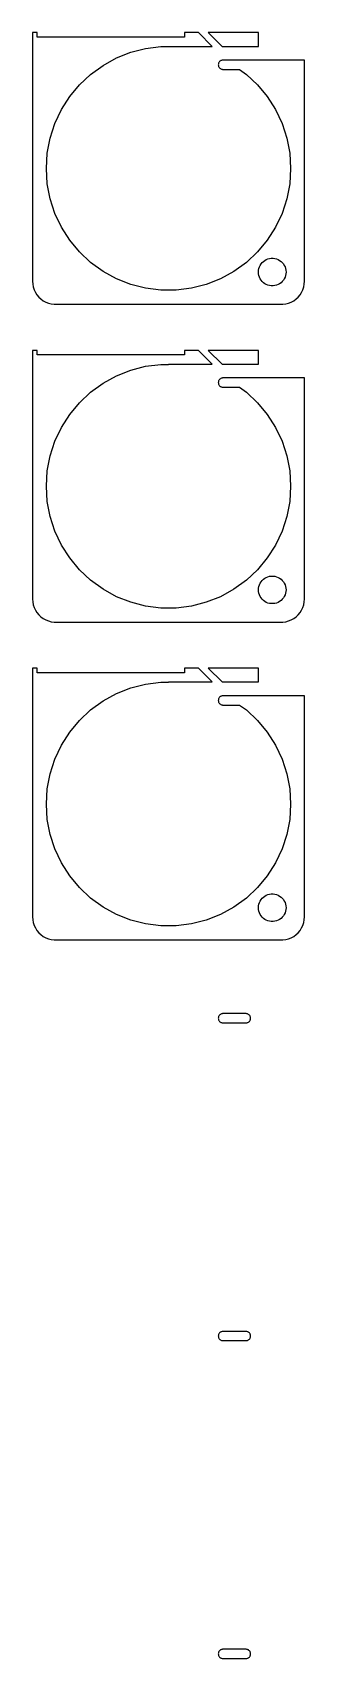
# Model space of a CAD drawing. Header units: metres. Extents: x -30 to 30, y 22 to 374.
import ezdxf

# ---------------------------------------------------------------- set-up
doc = ezdxf.new("R2010")
doc.units = ezdxf.units.M

msp = doc.modelspace()

# ---------------------------------------------------------------- linework, layer by layer
for p, q in [((-28.5, 374.5), (-29.5, 374.5)), ((-29.5, 374.5), (-29.5, 320.5)), ((-28.5, 373.5), (-28.5, 374.5)), ((6.50986, 374.49), (3.5, 374.49)), ((3.5, 374.49), (3.5, 373.5)), ((9.49998, 371.5), (6.50986, 374.49)), ((19.5, 374.49), (8.63118, 374.49)), ((8.63118, 374.49), (11.6213, 371.5)), ((19.5, 371.5), (19.5, 374.49)), ((3.5, 373.5), (-28.5, 373.5)), ((-8.18895, 370.203), (-4.96559, 371.031)), ((-4.96559, 371.031), (-1.66394, 371.448)), ((-1.66394, 371.448), (0, 371.448)), ((0, 371.448), (0, 371.5)), ((0, 371.5), (9.49998, 371.5)), ((11.6213, 371.5), (19.5, 371.5)), ((-16.8917, 365.419), (-14.1994, 367.375)), ((-14.1994, 367.375), (-11.2831, 368.978)), ((-11.2831, 368.978), (-8.18895, 370.203)), ((10.8189, 367.625), (10.811, 367.5)), ((10.811, 367.5), (10.8189, 367.375)), ((10.8424, 367.749), (10.8189, 367.625)), ((10.8189, 367.375), (10.8424, 367.251)), ((10.8812, 367.868), (10.8424, 367.749)), ((10.8424, 367.251), (10.8812, 367.132)), ((10.9347, 367.982), (10.8812, 367.868)), ((10.8812, 367.132), (10.9347, 367.018)), ((11.002, 368.088), (10.9347, 367.982)), ((11.082, 368.185), (11.002, 368.088)), ((11.1736, 368.271), (11.082, 368.185)), ((11.2752, 368.344), (11.1736, 368.271)), ((11.3852, 368.405), (11.2752, 368.344)), ((11.502, 368.451), (11.3852, 368.405)), ((11.6236, 368.482), (11.502, 368.451)), ((11.7482, 368.498), (11.6236, 368.482)), ((12.561, 368.498), (11.7482, 368.498)), ((29.5, 368.5), (12.561, 368.5)), ((12.561, 368.5), (12.561, 368.498)), ((29.5, 320.5), (29.5, 368.5)), ((-19.3177, 363.14), (-16.8917, 365.419)), ((10.9347, 367.018), (11.002, 366.912)), ((11.002, 366.912), (11.082, 366.815)), ((11.082, 366.815), (11.1736, 366.729)), ((11.1736, 366.729), (11.2752, 366.656)), ((11.2752, 366.656), (11.3852, 366.595)), ((11.3852, 366.595), (11.502, 366.549)), ((11.502, 366.549), (11.6236, 366.518)), ((11.6236, 366.518), (11.7482, 366.502)), ((11.7482, 366.502), (15.4006, 366.502)), ((15.4006, 366.502), (16.8917, 365.419)), ((16.8917, 365.419), (19.3177, 363.14)), ((-23.2221, 357.766), (-21.4389, 360.576)), ((-21.4389, 360.576), (-19.3177, 363.14)), ((19.3177, 363.14), (21.4389, 360.576)), ((21.4389, 360.576), (23.2221, 357.766)), ((-24.6391, 354.755), (-23.2221, 357.766)), ((23.2221, 357.766), (24.6391, 354.755)), ((-25.6674, 351.59), (-24.6391, 354.755)), ((24.6391, 354.755), (25.6674, 351.59)), ((-26.291, 348.321), (-25.6674, 351.59)), ((25.6674, 351.59), (26.291, 348.321)), ((-26.5, 345), (-26.291, 348.321)), ((26.291, 348.321), (26.5, 345)), ((-26.291, 341.679), (-26.5, 345)), ((26.5, 345), (26.291, 341.679)), ((-25.6674, 338.41), (-26.291, 341.679)), ((26.291, 341.679), (25.6674, 338.41)), ((-24.6391, 335.245), (-25.6674, 338.41)), ((25.6674, 338.41), (24.6391, 335.245)), ((-23.2221, 332.234), (-24.6391, 335.245)), ((-21.4389, 329.424), (-23.2221, 332.234)), ((23.2221, 332.234), (21.4389, 329.424)), ((24.6391, 335.245), (23.2221, 332.234)), ((-19.3177, 326.86), (-21.4389, 329.424)), ((21.4389, 329.424), (19.3177, 326.86)), ((-16.8917, 324.581), (-19.3177, 326.86)), ((19.3177, 326.86), (16.8917, 324.581)), ((20.3131, 324.554), (20.5877, 324.812)), ((20.5877, 324.812), (20.8925, 325.033)), ((20.8925, 325.033), (21.2227, 325.214)), ((21.2227, 325.214), (21.5729, 325.353)), ((21.5729, 325.353), (21.9379, 325.447)), ((21.9379, 325.447), (22.3116, 325.494)), ((22.3116, 325.494), (22.6884, 325.494)), ((22.6884, 325.494), (23.0621, 325.447)), ((23.0621, 325.447), (23.427, 325.353)), ((23.427, 325.353), (23.7773, 325.214)), ((23.7773, 325.214), (24.1075, 325.033)), ((24.1075, 325.033), (24.4123, 324.812)), ((24.4123, 324.812), (24.6869, 324.554)), ((-14.1994, 322.625), (-16.8917, 324.581)), ((-11.2831, 321.022), (-14.1994, 322.625)), ((14.1994, 322.625), (11.2831, 321.022)), ((16.8917, 324.581), (14.1994, 322.625)), ((19.5, 322.5), (19.5237, 322.876)), ((19.5237, 322.124), (19.5, 322.5)), ((19.5237, 322.876), (19.5942, 323.246)), ((19.5942, 321.754), (19.5237, 322.124)), ((19.5942, 323.246), (19.7107, 323.604)), ((19.7107, 321.396), (19.5942, 321.754)), ((19.7107, 323.604), (19.8711, 323.945)), ((19.8711, 321.055), (19.7107, 321.396)), ((19.8711, 323.945), (20.0729, 324.263)), ((20.0729, 324.263), (20.3131, 324.554)), ((24.6869, 324.554), (24.927, 324.263)), ((24.927, 324.263), (25.1289, 323.945)), ((25.1289, 323.945), (25.2893, 323.604)), ((25.2893, 321.396), (25.1289, 321.055)), ((25.2893, 323.604), (25.4057, 323.246)), ((25.4057, 321.754), (25.2893, 321.396)), ((25.4057, 323.246), (25.4763, 322.876)), ((25.4763, 322.124), (25.4057, 321.754)), ((25.4763, 322.876), (25.5, 322.5)), ((25.5, 322.5), (25.4763, 322.124)), ((-29.5, 320.5), (-29.4606, 319.873)), ((-29.4606, 319.873), (-29.3429, 319.257)), ((-29.3429, 319.257), (-29.1489, 318.659)), ((-29.1489, 318.659), (-28.8815, 318.091)), ((-28.8815, 318.091), (-28.5451, 317.561)), ((-8.18895, 319.797), (-11.2831, 321.022)), ((-4.96559, 318.969), (-8.18895, 319.797)), ((-1.66394, 318.552), (-4.96559, 318.969)), ((1.66394, 318.552), (-1.66394, 318.552)), ((4.96559, 318.969), (1.66394, 318.552)), ((8.18895, 319.797), (4.96559, 318.969)), ((11.2831, 321.022), (8.18895, 319.797)), ((20.0729, 320.737), (19.8711, 321.055)), ((20.3131, 320.446), (20.0729, 320.737)), ((20.5877, 320.188), (20.3131, 320.446)), ((20.8925, 319.967), (20.5877, 320.188)), ((21.2227, 319.786), (20.8925, 319.967)), ((21.5729, 319.647), (21.2227, 319.786)), ((21.9379, 319.553), (21.5729, 319.647)), ((22.3116, 319.506), (21.9379, 319.553)), ((22.6884, 319.506), (22.3116, 319.506)), ((23.0621, 319.553), (22.6884, 319.506)), ((23.427, 319.647), (23.0621, 319.553)), ((23.7773, 319.786), (23.427, 319.647)), ((24.1075, 319.967), (23.7773, 319.786)), ((24.4123, 320.188), (24.1075, 319.967)), ((24.6869, 320.446), (24.4123, 320.188)), ((24.927, 320.737), (24.6869, 320.446)), ((25.1289, 321.055), (24.927, 320.737)), ((28.5451, 317.561), (28.8815, 318.091)), ((28.8815, 318.091), (29.1489, 318.659)), ((29.1489, 318.659), (29.3429, 319.257)), ((29.3429, 319.257), (29.4606, 319.873)), ((29.4606, 319.873), (29.5, 320.5)), ((-28.5451, 317.561), (-28.1448, 317.077)), ((-28.1448, 317.077), (-27.6871, 316.647)), ((-27.6871, 316.647), (-27.1791, 316.278)), ((-27.1791, 316.278), (-26.6289, 315.976)), ((-26.6289, 315.976), (-26.0451, 315.745)), ((-26.0451, 315.745), (-25.4369, 315.589)), ((-25.4369, 315.589), (-24.8139, 315.51)), ((-24.8139, 315.51), (24.8139, 315.51)), ((24.8139, 315.51), (25.4369, 315.589)), ((25.4369, 315.589), (26.0451, 315.745)), ((26.0451, 315.745), (26.6289, 315.976)), ((26.6289, 315.976), (27.1791, 316.278)), ((27.1791, 316.278), (27.6871, 316.647)), ((27.6871, 316.647), (28.1448, 317.077)), ((28.1448, 317.077), (28.5451, 317.561)), ((-28.5, 305.5), (-29.5, 305.5)), ((-29.5, 305.5), (-29.5, 251.5)), ((-28.5, 304.5), (-28.5, 305.5)), ((3.5, 304.5), (-28.5, 304.5)), ((6.50986, 305.49), (3.5, 305.49)), ((3.5, 305.49), (3.5, 304.5)), ((9.49998, 302.5), (6.50986, 305.49)), ((19.5, 305.49), (8.63118, 305.49)), ((8.63118, 305.49), (11.6213, 302.5)), ((19.5, 302.5), (19.5, 305.49)), ((-11.2831, 299.978), (-8.18895, 301.203)), ((-8.18895, 301.203), (-4.96559, 302.031)), ((-4.96559, 302.031), (-1.66394, 302.448)), ((-1.66394, 302.448), (0, 302.448)), ((0, 302.448), (0, 302.5)), ((0, 302.5), (9.49998, 302.5)), ((11.6213, 302.5), (19.5, 302.5)), ((-16.8917, 296.419), (-14.1994, 298.375)), ((-14.1994, 298.375), (-11.2831, 299.978)), ((10.8189, 298.625), (10.811, 298.5)), ((10.811, 298.5), (10.8189, 298.375)), ((10.8424, 298.749), (10.8189, 298.625)), ((10.8189, 298.375), (10.8424, 298.251)), ((10.8812, 298.868), (10.8424, 298.749)), ((10.8424, 298.251), (10.8812, 298.132)), ((10.9347, 298.982), (10.8812, 298.868)), ((10.8812, 298.132), (10.9347, 298.018)), ((11.002, 299.088), (10.9347, 298.982)), ((10.9347, 298.018), (11.002, 297.912)), ((11.082, 299.185), (11.002, 299.088)), ((11.002, 297.912), (11.082, 297.815)), ((11.1736, 299.271), (11.082, 299.185)), ((11.082, 297.815), (11.1736, 297.729)), ((11.2752, 299.344), (11.1736, 299.271)), ((11.1736, 297.729), (11.2752, 297.656)), ((11.3852, 299.405), (11.2752, 299.344)), ((11.2752, 297.656), (11.3852, 297.595)), ((11.502, 299.451), (11.3852, 299.405)), ((11.3852, 297.595), (11.502, 297.549)), ((11.6236, 299.482), (11.502, 299.451)), ((11.502, 297.549), (11.6236, 297.518)), ((11.7482, 299.498), (11.6236, 299.482)), ((11.6236, 297.518), (11.7482, 297.502)), ((12.561, 299.498), (11.7482, 299.498)), ((11.7482, 297.502), (15.4006, 297.502)), ((29.5, 299.5), (12.561, 299.5)), ((12.561, 299.5), (12.561, 299.498)), ((15.4006, 297.502), (16.8917, 296.419)), ((29.5, 251.5), (29.5, 299.5)), ((-21.4389, 291.576), (-19.3177, 294.14)), ((-19.3177, 294.14), (-16.8917, 296.419)), ((16.8917, 296.419), (19.3177, 294.14)), ((19.3177, 294.14), (21.4389, 291.576)), ((-23.2221, 288.766), (-21.4389, 291.576)), ((21.4389, 291.576), (23.2221, 288.766)), ((-24.6391, 285.755), (-23.2221, 288.766)), ((23.2221, 288.766), (24.6391, 285.755)), ((-26.291, 279.321), (-25.6674, 282.59)), ((-25.6674, 282.59), (-24.6391, 285.755)), ((24.6391, 285.755), (25.6674, 282.59)), ((25.6674, 282.59), (26.291, 279.321)), ((-26.5, 276), (-26.291, 279.321)), ((26.291, 279.321), (26.5, 276)), ((-26.291, 272.679), (-26.5, 276)), ((26.5, 276), (26.291, 272.679)), ((-25.6674, 269.41), (-26.291, 272.679)), ((26.291, 272.679), (25.6674, 269.41)), ((-24.6391, 266.245), (-25.6674, 269.41)), ((25.6674, 269.41), (24.6391, 266.245)), ((-23.2221, 263.234), (-24.6391, 266.245)), ((24.6391, 266.245), (23.2221, 263.234)), ((-21.4389, 260.424), (-23.2221, 263.234)), ((23.2221, 263.234), (21.4389, 260.424)), ((-19.3177, 257.86), (-21.4389, 260.424)), ((-16.8917, 255.581), (-19.3177, 257.86)), ((19.3177, 257.86), (16.8917, 255.581)), ((21.4389, 260.424), (19.3177, 257.86)), ((-14.1994, 253.625), (-16.8917, 255.581)), ((16.8917, 255.581), (14.1994, 253.625)), ((19.5237, 253.876), (19.5942, 254.246)), ((19.5942, 254.246), (19.7107, 254.604)), ((19.7107, 254.604), (19.8711, 254.945)), ((19.8711, 254.945), (20.0729, 255.263)), ((20.0729, 255.263), (20.3131, 255.554)), ((20.3131, 255.554), (20.5877, 255.812)), ((20.5877, 255.812), (20.8925, 256.033)), ((20.8925, 256.033), (21.2227, 256.214)), ((21.2227, 256.214), (21.5729, 256.353)), ((21.5729, 256.353), (21.9379, 256.447)), ((21.9379, 256.447), (22.3116, 256.494)), ((22.3116, 256.494), (22.6884, 256.494)), ((22.6884, 256.494), (23.0621, 256.447)), ((23.0621, 256.447), (23.427, 256.353)), ((23.427, 256.353), (23.7773, 256.214)), ((23.7773, 256.214), (24.1075, 256.033)), ((24.1075, 256.033), (24.4123, 255.812)), ((24.4123, 255.812), (24.6869, 255.554)), ((24.6869, 255.554), (24.927, 255.263)), ((24.927, 255.263), (25.1289, 254.945)), ((25.1289, 254.945), (25.2893, 254.604)), ((25.2893, 254.604), (25.4057, 254.246)), ((25.4057, 254.246), (25.4763, 253.876)), ((-29.5, 251.5), (-29.4606, 250.873)), ((-29.4606, 250.873), (-29.3429, 250.257)), ((-11.2831, 252.022), (-14.1994, 253.625)), ((-8.18895, 250.797), (-11.2831, 252.022)), ((-4.96559, 249.969), (-8.18895, 250.797)), ((8.18895, 250.797), (4.96559, 249.969)), ((11.2831, 252.022), (8.18895, 250.797)), ((14.1994, 253.625), (11.2831, 252.022)), ((19.5, 253.5), (19.5237, 253.876)), ((19.5237, 253.124), (19.5, 253.5)), ((19.5942, 252.754), (19.5237, 253.124)), ((19.7107, 252.396), (19.5942, 252.754)), ((19.8711, 252.055), (19.7107, 252.396)), ((20.0729, 251.737), (19.8711, 252.055)), ((20.3131, 251.446), (20.0729, 251.737)), ((20.5877, 251.188), (20.3131, 251.446)), ((20.8925, 250.967), (20.5877, 251.188)), ((21.2227, 250.786), (20.8925, 250.967)), ((21.5729, 250.647), (21.2227, 250.786)), ((21.9379, 250.553), (21.5729, 250.647)), ((23.427, 250.647), (23.0621, 250.553)), ((23.7773, 250.786), (23.427, 250.647)), ((24.1075, 250.967), (23.7773, 250.786)), ((24.4123, 251.188), (24.1075, 250.967)), ((24.6869, 251.446), (24.4123, 251.188)), ((24.927, 251.737), (24.6869, 251.446)), ((25.1289, 252.055), (24.927, 251.737)), ((25.2893, 252.396), (25.1289, 252.055)), ((25.4057, 252.754), (25.2893, 252.396)), ((25.4763, 253.124), (25.4057, 252.754)), ((25.4763, 253.876), (25.5, 253.5)), ((25.5, 253.5), (25.4763, 253.124)), ((29.3429, 250.257), (29.4606, 250.873)), ((29.4606, 250.873), (29.5, 251.5)), ((-29.3429, 250.257), (-29.1489, 249.659)), ((-29.1489, 249.659), (-28.8815, 249.091)), ((-28.8815, 249.091), (-28.5451, 248.561)), ((-28.5451, 248.561), (-28.1448, 248.077)), ((-28.1448, 248.077), (-27.6871, 247.647)), ((-27.6871, 247.647), (-27.1791, 247.278)), ((-27.1791, 247.278), (-26.6289, 246.976)), ((-1.66394, 249.552), (-4.96559, 249.969)), ((1.66394, 249.552), (-1.66394, 249.552)), ((4.96559, 249.969), (1.66394, 249.552)), ((22.3116, 250.506), (21.9379, 250.553)), ((22.6884, 250.506), (22.3116, 250.506)), ((23.0621, 250.553), (22.6884, 250.506)), ((26.6289, 246.976), (27.1791, 247.278)), ((27.1791, 247.278), (27.6871, 247.647)), ((27.6871, 247.647), (28.1448, 248.077)), ((28.1448, 248.077), (28.5451, 248.561)), ((28.5451, 248.561), (28.8815, 249.091)), ((28.8815, 249.091), (29.1489, 249.659)), ((29.1489, 249.659), (29.3429, 250.257)), ((-26.6289, 246.976), (-26.0451, 246.745)), ((-26.0451, 246.745), (-25.4369, 246.589)), ((-25.4369, 246.589), (-24.8139, 246.51)), ((-24.8139, 246.51), (24.8139, 246.51)), ((24.8139, 246.51), (25.4369, 246.589)), ((25.4369, 246.589), (26.0451, 246.745)), ((26.0451, 246.745), (26.6289, 246.976)), ((-28.5, 236.5), (-29.5, 236.5)), ((-29.5, 236.5), (-29.5, 182.5)), ((-28.5, 235.5), (-28.5, 236.5)), ((3.5, 235.5), (-28.5, 235.5)), ((-8.18895, 232.203), (-4.96559, 233.031)), ((-4.96559, 233.031), (-1.66394, 233.448)), ((-1.66394, 233.448), (0, 233.448)), ((0, 233.448), (0, 233.5)), ((0, 233.5), (9.49998, 233.5)), ((6.50986, 236.49), (3.5, 236.49)), ((3.5, 236.49), (3.5, 235.5)), ((9.49998, 233.5), (6.50986, 236.49)), ((19.5, 236.49), (8.63118, 236.49)), ((8.63118, 236.49), (11.6213, 233.5)), ((11.6213, 233.5), (19.5, 233.5)), ((19.5, 233.5), (19.5, 236.49)), ((-14.1994, 229.375), (-11.2831, 230.978)), ((-11.2831, 230.978), (-8.18895, 232.203)), ((10.8189, 229.625), (10.811, 229.5)), ((10.811, 229.5), (10.8189, 229.375)), ((10.8424, 229.749), (10.8189, 229.625)), ((10.8812, 229.868), (10.8424, 229.749)), ((10.9347, 229.982), (10.8812, 229.868)), ((11.002, 230.088), (10.9347, 229.982)), ((11.082, 230.185), (11.002, 230.088)), ((11.1736, 230.271), (11.082, 230.185)), ((11.2752, 230.344), (11.1736, 230.271)), ((11.3852, 230.405), (11.2752, 230.344)), ((11.502, 230.451), (11.3852, 230.405)), ((11.6236, 230.482), (11.502, 230.451)), ((11.7482, 230.498), (11.6236, 230.482)), ((12.561, 230.498), (11.7482, 230.498)), ((29.5, 230.5), (12.561, 230.5)), ((12.561, 230.5), (12.561, 230.498)), ((29.5, 182.5), (29.5, 230.5)), ((-19.3177, 225.14), (-16.8917, 227.419)), ((-16.8917, 227.419), (-14.1994, 229.375)), ((10.8189, 229.375), (10.8424, 229.251)), ((10.8424, 229.251), (10.8812, 229.132)), ((10.8812, 229.132), (10.9347, 229.018)), ((10.9347, 229.018), (11.002, 228.912)), ((11.002, 228.912), (11.082, 228.815)), ((11.082, 228.815), (11.1736, 228.729)), ((11.1736, 228.729), (11.2752, 228.656)), ((11.2752, 228.656), (11.3852, 228.595)), ((11.3852, 228.595), (11.502, 228.549)), ((11.502, 228.549), (11.6236, 228.518)), ((11.6236, 228.518), (11.7482, 228.502)), ((11.7482, 228.502), (15.4006, 228.502)), ((15.4006, 228.502), (16.8917, 227.419)), ((16.8917, 227.419), (19.3177, 225.14)), ((-23.2221, 219.766), (-21.4389, 222.576)), ((-21.4389, 222.576), (-19.3177, 225.14)), ((19.3177, 225.14), (21.4389, 222.576)), ((21.4389, 222.576), (23.2221, 219.766)), ((-24.6391, 216.755), (-23.2221, 219.766)), ((23.2221, 219.766), (24.6391, 216.755)), ((-25.6674, 213.59), (-24.6391, 216.755)), ((24.6391, 216.755), (25.6674, 213.59)), ((-26.291, 210.321), (-25.6674, 213.59)), ((25.6674, 213.59), (26.291, 210.321)), ((-26.5, 207), (-26.291, 210.321)), ((26.291, 210.321), (26.5, 207)), ((-26.291, 203.679), (-26.5, 207)), ((26.5, 207), (26.291, 203.679)), ((-25.6674, 200.41), (-26.291, 203.679)), ((26.291, 203.679), (25.6674, 200.41)), ((-24.6391, 197.245), (-25.6674, 200.41)), ((25.6674, 200.41), (24.6391, 197.245)), ((-23.2221, 194.234), (-24.6391, 197.245)), ((-21.4389, 191.424), (-23.2221, 194.234)), ((23.2221, 194.234), (21.4389, 191.424)), ((24.6391, 197.245), (23.2221, 194.234)), ((-19.3177, 188.86), (-21.4389, 191.424)), ((21.4389, 191.424), (19.3177, 188.86)), ((-16.8917, 186.581), (-19.3177, 188.86)), ((19.3177, 188.86), (16.8917, 186.581)), ((20.8925, 187.033), (21.2227, 187.214)), ((21.2227, 187.214), (21.5729, 187.353)), ((21.5729, 187.353), (21.9379, 187.447)), ((21.9379, 187.447), (22.3116, 187.494)), ((22.3116, 187.494), (22.6884, 187.494)), ((22.6884, 187.494), (23.0621, 187.447)), ((23.0621, 187.447), (23.427, 187.353)), ((23.427, 187.353), (23.7773, 187.214)), ((23.7773, 187.214), (24.1075, 187.033)), ((-14.1994, 184.625), (-16.8917, 186.581)), ((-11.2831, 183.022), (-14.1994, 184.625)), ((14.1994, 184.625), (11.2831, 183.022)), ((16.8917, 186.581), (14.1994, 184.625)), ((19.5, 184.5), (19.5237, 184.876)), ((19.5237, 184.124), (19.5, 184.5)), ((19.5237, 184.876), (19.5942, 185.246)), ((19.5942, 183.754), (19.5237, 184.124)), ((19.5942, 185.246), (19.7107, 185.604)), ((19.7107, 183.396), (19.5942, 183.754)), ((19.7107, 185.604), (19.8711, 185.945)), ((19.8711, 185.945), (20.0729, 186.263)), ((20.0729, 186.263), (20.3131, 186.554)), ((20.3131, 186.554), (20.5877, 186.812)), ((20.5877, 186.812), (20.8925, 187.033)), ((24.1075, 187.033), (24.4123, 186.812)), ((24.4123, 186.812), (24.6869, 186.554)), ((24.6869, 186.554), (24.927, 186.263)), ((24.927, 186.263), (25.1289, 185.945)), ((25.1289, 185.945), (25.2893, 185.604)), ((25.2893, 185.604), (25.4057, 185.246)), ((25.4057, 183.754), (25.2893, 183.396)), ((25.4057, 185.246), (25.4763, 184.876)), ((25.4763, 184.124), (25.4057, 183.754)), ((25.4763, 184.876), (25.5, 184.5)), ((25.5, 184.5), (25.4763, 184.124)), ((-29.5, 182.5), (-29.4606, 181.873)), ((-29.4606, 181.873), (-29.3429, 181.257)), ((-29.3429, 181.257), (-29.1489, 180.659)), ((-29.1489, 180.659), (-28.8815, 180.091)), ((-28.8815, 180.091), (-28.5451, 179.561)), ((-8.18895, 181.797), (-11.2831, 183.022)), ((-4.96559, 180.969), (-8.18895, 181.797)), ((-1.66394, 180.552), (-4.96559, 180.969)), ((1.66394, 180.552), (-1.66394, 180.552)), ((4.96559, 180.969), (1.66394, 180.552)), ((8.18895, 181.797), (4.96559, 180.969)), ((11.2831, 183.022), (8.18895, 181.797)), ((19.8711, 183.055), (19.7107, 183.396)), ((20.0729, 182.737), (19.8711, 183.055)), ((20.3131, 182.446), (20.0729, 182.737)), ((20.5877, 182.188), (20.3131, 182.446)), ((20.8925, 181.967), (20.5877, 182.188)), ((21.2227, 181.786), (20.8925, 181.967)), ((21.5729, 181.647), (21.2227, 181.786)), ((21.9379, 181.553), (21.5729, 181.647)), ((22.3116, 181.506), (21.9379, 181.553)), ((22.6884, 181.506), (22.3116, 181.506)), ((23.0621, 181.553), (22.6884, 181.506)), ((23.427, 181.647), (23.0621, 181.553)), ((23.7773, 181.786), (23.427, 181.647)), ((24.1075, 181.967), (23.7773, 181.786)), ((24.4123, 182.188), (24.1075, 181.967)), ((24.6869, 182.446), (24.4123, 182.188)), ((24.927, 182.737), (24.6869, 182.446)), ((25.1289, 183.055), (24.927, 182.737)), ((25.2893, 183.396), (25.1289, 183.055)), ((28.5451, 179.561), (28.8815, 180.091)), ((28.8815, 180.091), (29.1489, 180.659)), ((29.1489, 180.659), (29.3429, 181.257)), ((29.3429, 181.257), (29.4606, 181.873)), ((29.4606, 181.873), (29.5, 182.5)), ((-28.5451, 179.561), (-28.1448, 179.077)), ((-28.1448, 179.077), (-27.6871, 178.647)), ((-27.6871, 178.647), (-27.1791, 178.278)), ((-27.1791, 178.278), (-26.6289, 177.976)), ((-26.6289, 177.976), (-26.0451, 177.745)), ((-26.0451, 177.745), (-25.4369, 177.589)), ((-25.4369, 177.589), (-24.8139, 177.51)), ((-24.8139, 177.51), (24.8139, 177.51)), ((24.8139, 177.51), (25.4369, 177.589)), ((25.4369, 177.589), (26.0451, 177.745)), ((26.0451, 177.745), (26.6289, 177.976)), ((26.6289, 177.976), (27.1791, 178.278)), ((27.1791, 178.278), (27.6871, 178.647)), ((27.6871, 178.647), (28.1448, 179.077)), ((28.1448, 179.077), (28.5451, 179.561)), ((10.8189, 160.625), (10.811, 160.5)), ((10.811, 160.5), (10.8189, 160.375)), ((10.8424, 160.749), (10.8189, 160.625)), ((10.8189, 160.375), (10.8424, 160.251)), ((10.8812, 160.868), (10.8424, 160.749)), ((10.8424, 160.251), (10.8812, 160.132)), ((10.9347, 160.982), (10.8812, 160.868)), ((10.8812, 160.132), (10.9347, 160.018)), ((11.002, 161.088), (10.9347, 160.982)), ((10.9347, 160.018), (11.002, 159.912)), ((11.082, 161.185), (11.002, 161.088)), ((11.002, 159.912), (11.082, 159.815)), ((11.1736, 161.271), (11.082, 161.185)), ((11.082, 159.815), (11.1736, 159.729)), ((11.2752, 161.344), (11.1736, 161.271)), ((11.1736, 159.729), (11.2752, 159.656)), ((11.3852, 161.405), (11.2752, 161.344)), ((11.2752, 159.656), (11.3852, 159.595)), ((11.502, 161.451), (11.3852, 161.405)), ((11.3852, 159.595), (11.502, 159.549)), ((11.6236, 161.482), (11.502, 161.451)), ((11.502, 159.549), (11.6236, 159.518)), ((11.7482, 161.498), (11.6236, 161.482)), ((11.6236, 159.518), (11.7482, 159.502)), ((16.8738, 161.498), (11.7482, 161.498)), ((11.7482, 159.502), (16.8738, 159.502)), ((16.9984, 161.482), (16.8738, 161.498)), ((16.8738, 159.502), (16.9984, 159.518)), ((17.12, 161.451), (16.9984, 161.482)), ((16.9984, 159.518), (17.12, 159.549)), ((17.2368, 161.405), (17.12, 161.451)), ((17.12, 159.549), (17.2368, 159.595)), ((17.3468, 161.344), (17.2368, 161.405)), ((17.2368, 159.595), (17.3468, 159.656)), ((17.4484, 161.271), (17.3468, 161.344)), ((17.3468, 159.656), (17.4484, 159.729)), ((17.54, 161.185), (17.4484, 161.271)), ((17.4484, 159.729), (17.54, 159.815)), ((17.62, 161.088), (17.54, 161.185)), ((17.54, 159.815), (17.62, 159.912)), ((17.6873, 160.982), (17.62, 161.088)), ((17.62, 159.912), (17.6873, 160.018)), ((17.7408, 160.868), (17.6873, 160.982)), ((17.6873, 160.018), (17.7408, 160.132)), ((17.7796, 160.749), (17.7408, 160.868)), ((17.7408, 160.132), (17.7796, 160.251)), ((17.8031, 160.625), (17.7796, 160.749)), ((17.7796, 160.251), (17.8031, 160.375)), ((17.811, 160.5), (17.8031, 160.625)), ((17.8031, 160.375), (17.811, 160.5)), ((10.8812, 91.8681), (10.8424, 91.7487)), ((10.9347, 91.9818), (10.8812, 91.8681)), ((11.002, 92.0878), (10.9347, 91.9818)), ((11.082, 92.1845), (11.002, 92.0878)), ((11.1736, 92.2705), (11.082, 92.1845)), ((11.2752, 92.3443), (11.1736, 92.2705)), ((11.3852, 92.4048), (11.2752, 92.3443)), ((11.502, 92.451), (11.3852, 92.4048)), ((11.6236, 92.4823), (11.502, 92.451)), ((11.7482, 92.498), (11.6236, 92.4823)), ((16.8738, 92.498), (11.7482, 92.498)), ((16.9984, 92.4823), (16.8738, 92.498)), ((17.12, 92.451), (16.9984, 92.4823)), ((17.2368, 92.4048), (17.12, 92.451)), ((17.3468, 92.3443), (17.2368, 92.4048)), ((17.4484, 92.2705), (17.3468, 92.3443)), ((17.54, 92.1845), (17.4484, 92.2705)), ((17.62, 92.0878), (17.54, 92.1845)), ((17.6873, 91.9818), (17.62, 92.0878)), ((17.7408, 91.8681), (17.6873, 91.9818)), ((17.7796, 91.7487), (17.7408, 91.8681)), ((10.8189, 91.6253), (10.811, 91.5)), ((10.811, 91.5), (10.8189, 91.3747)), ((10.8424, 91.7487), (10.8189, 91.6253)), ((10.8189, 91.3747), (10.8424, 91.2513)), ((10.8424, 91.2513), (10.8812, 91.1319)), ((10.8812, 91.1319), (10.9347, 91.0182)), ((10.9347, 91.0182), (11.002, 90.9122)), ((11.002, 90.9122), (11.082, 90.8154)), ((11.082, 90.8154), (11.1736, 90.7295)), ((11.1736, 90.7295), (11.2752, 90.6557)), ((11.2752, 90.6557), (11.3852, 90.5952)), ((11.3852, 90.5952), (11.502, 90.5489)), ((11.502, 90.5489), (11.6236, 90.5177)), ((11.6236, 90.5177), (11.7482, 90.502)), ((11.7482, 90.502), (16.8738, 90.502)), ((16.8738, 90.502), (16.9984, 90.5177)), ((16.9984, 90.5177), (17.12, 90.5489)), ((17.12, 90.5489), (17.2368, 90.5952)), ((17.2368, 90.5952), (17.3468, 90.6557)), ((17.3468, 90.6557), (17.4484, 90.7295)), ((17.4484, 90.7295), (17.54, 90.8154)), ((17.54, 90.8154), (17.62, 90.9122)), ((17.62, 90.9122), (17.6873, 91.0182)), ((17.6873, 91.0182), (17.7408, 91.1319)), ((17.7408, 91.1319), (17.7796, 91.2513)), ((17.8031, 91.6253), (17.7796, 91.7487)), ((17.7796, 91.2513), (17.8031, 91.3747)), ((17.811, 91.5), (17.8031, 91.6253)), ((17.8031, 91.3747), (17.811, 91.5)), ((10.8189, 22.6253), (10.811, 22.5)), ((10.811, 22.5), (10.8189, 22.3747)), ((10.8424, 22.7487), (10.8189, 22.6253)), ((10.8189, 22.3747), (10.8424, 22.2513)), ((10.8812, 22.8681), (10.8424, 22.7487)), ((10.8424, 22.2513), (10.8812, 22.1319)), ((10.9347, 22.9818), (10.8812, 22.8681)), ((10.8812, 22.1319), (10.9347, 22.0182)), ((11.002, 23.0878), (10.9347, 22.9818)), ((10.9347, 22.0182), (11.002, 21.9122)), ((11.082, 23.1845), (11.002, 23.0878)), ((11.002, 21.9122), (11.082, 21.8154)), ((11.1736, 23.2705), (11.082, 23.1845)), ((11.082, 21.8154), (11.1736, 21.7295)), ((11.2752, 23.3443), (11.1736, 23.2705)), ((11.1736, 21.7295), (11.2752, 21.6557)), ((11.3852, 23.4048), (11.2752, 23.3443)), ((11.2752, 21.6557), (11.3852, 21.5952)), ((11.502, 23.451), (11.3852, 23.4048)), ((11.3852, 21.5952), (11.502, 21.5489)), ((11.6236, 23.4823), (11.502, 23.451)), ((11.502, 21.5489), (11.6236, 21.5177)), ((11.7482, 23.498), (11.6236, 23.4823)), ((11.6236, 21.5177), (11.7482, 21.502)), ((16.8738, 23.498), (11.7482, 23.498)), ((11.7482, 21.502), (16.8738, 21.502)), ((16.9984, 23.4823), (16.8738, 23.498)), ((16.8738, 21.502), (16.9984, 21.5177)), ((17.12, 23.451), (16.9984, 23.4823)), ((16.9984, 21.5177), (17.12, 21.5489)), ((17.2368, 23.4048), (17.12, 23.451)), ((17.12, 21.5489), (17.2368, 21.5952)), ((17.3468, 23.3443), (17.2368, 23.4048)), ((17.2368, 21.5952), (17.3468, 21.6557)), ((17.4484, 23.2705), (17.3468, 23.3443)), ((17.3468, 21.6557), (17.4484, 21.7295)), ((17.54, 23.1845), (17.4484, 23.2705)), ((17.4484, 21.7295), (17.54, 21.8154)), ((17.62, 23.0878), (17.54, 23.1845)), ((17.54, 21.8154), (17.62, 21.9122)), ((17.6873, 22.9818), (17.62, 23.0878)), ((17.62, 21.9122), (17.6873, 22.0182)), ((17.7408, 22.8681), (17.6873, 22.9818)), ((17.6873, 22.0182), (17.7408, 22.1319)), ((17.7796, 22.7487), (17.7408, 22.8681)), ((17.7408, 22.1319), (17.7796, 22.2513)), ((17.8031, 22.6253), (17.7796, 22.7487)), ((17.7796, 22.2513), (17.8031, 22.3747)), ((17.811, 22.5), (17.8031, 22.6253)), ((17.8031, 22.3747), (17.811, 22.5))]:
    msp.add_line(p, q)

doc.saveas('drawing.dxf')
